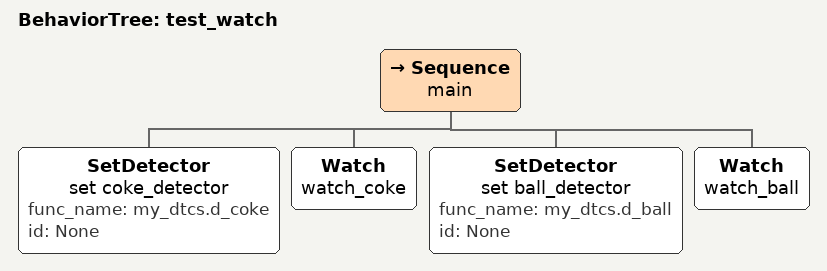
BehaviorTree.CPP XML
<root>
    <BehaviorTree ID="test_watch">
    <Sequence name="main">
        <SetDetector name="set coke_detector" func_name="my_dtcs.d_coke" id="None"/>
        <Watch name="watch_coke"/>
        <SetDetector name="set ball_detector" func_name="my_dtcs.d_ball" id="None"/>
        <Watch name="watch_ball"/>
    </Sequence>
    </BehaviorTree>
</root>
